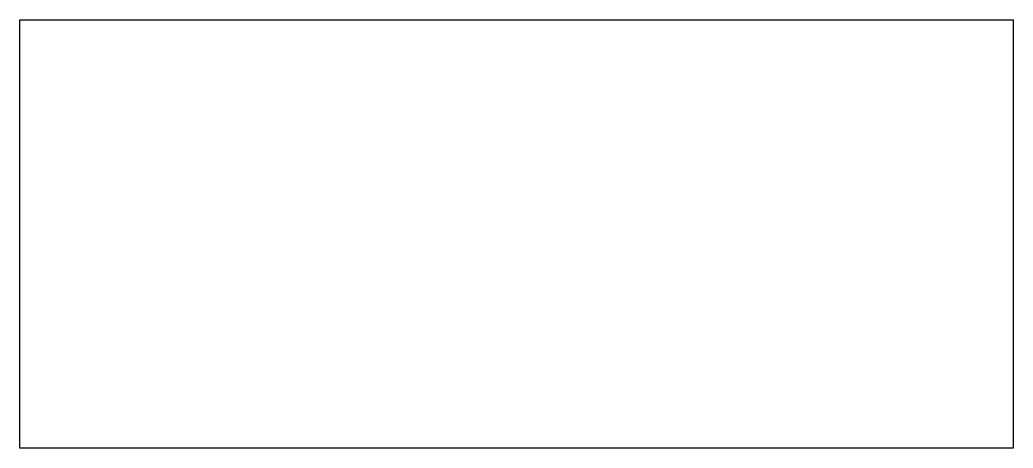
# Model space of a CAD drawing. Header units: metres. Extents: x 0 to 116, y -25 to 25.
import ezdxf

# ---------------------------------------------------------------- set-up
doc = ezdxf.new("R2010")
doc.units = ezdxf.units.M

msp = doc.modelspace()

# ---------------------------------------------------------------- linework, layer by layer
at = {"layer": 'PARAMETRIX'}
for p, q in [((0, -25), (0, 25)), ((0, 25), (116, 25)), ((116, 25), (116, -25)), ((116, -25), (0, -25))]:
    msp.add_line(p, q, dxfattribs=at)

doc.saveas('drawing.dxf')
